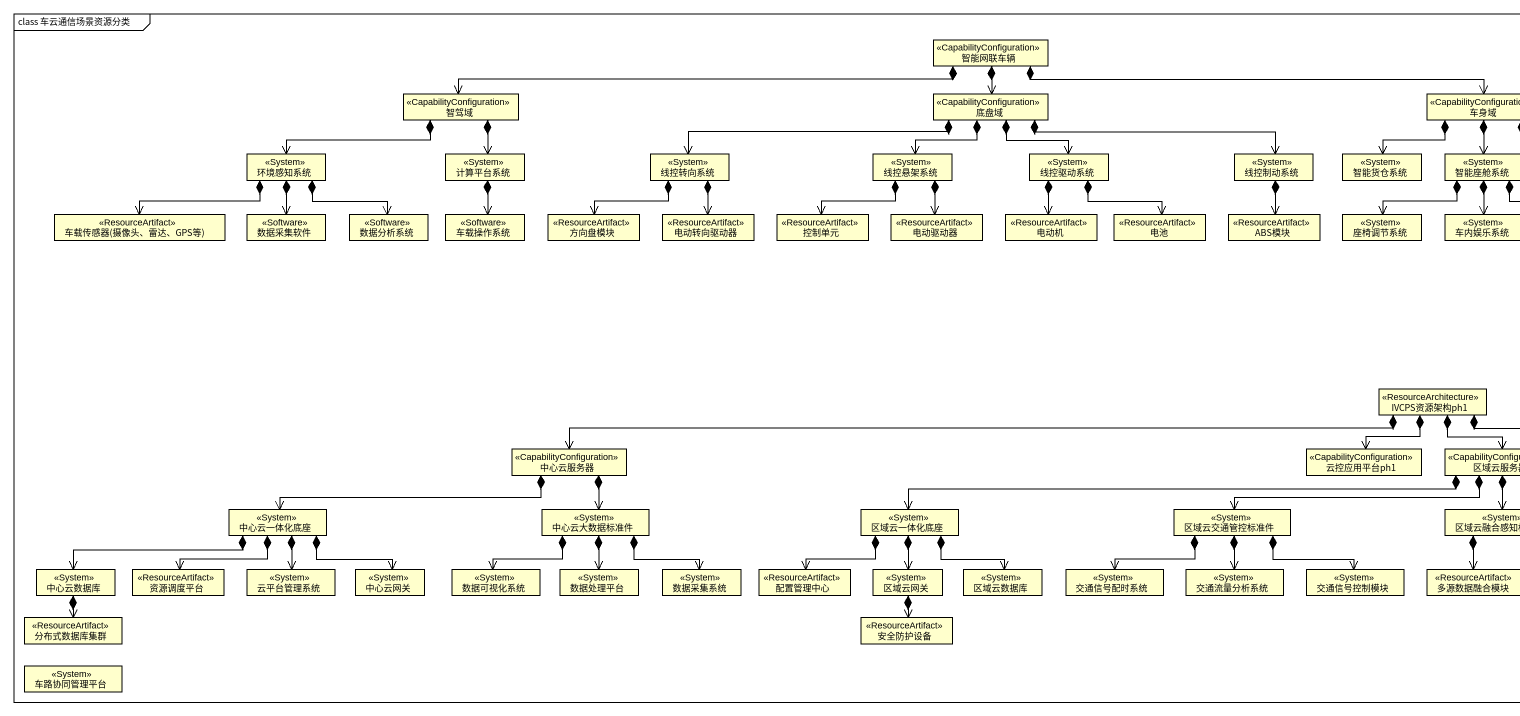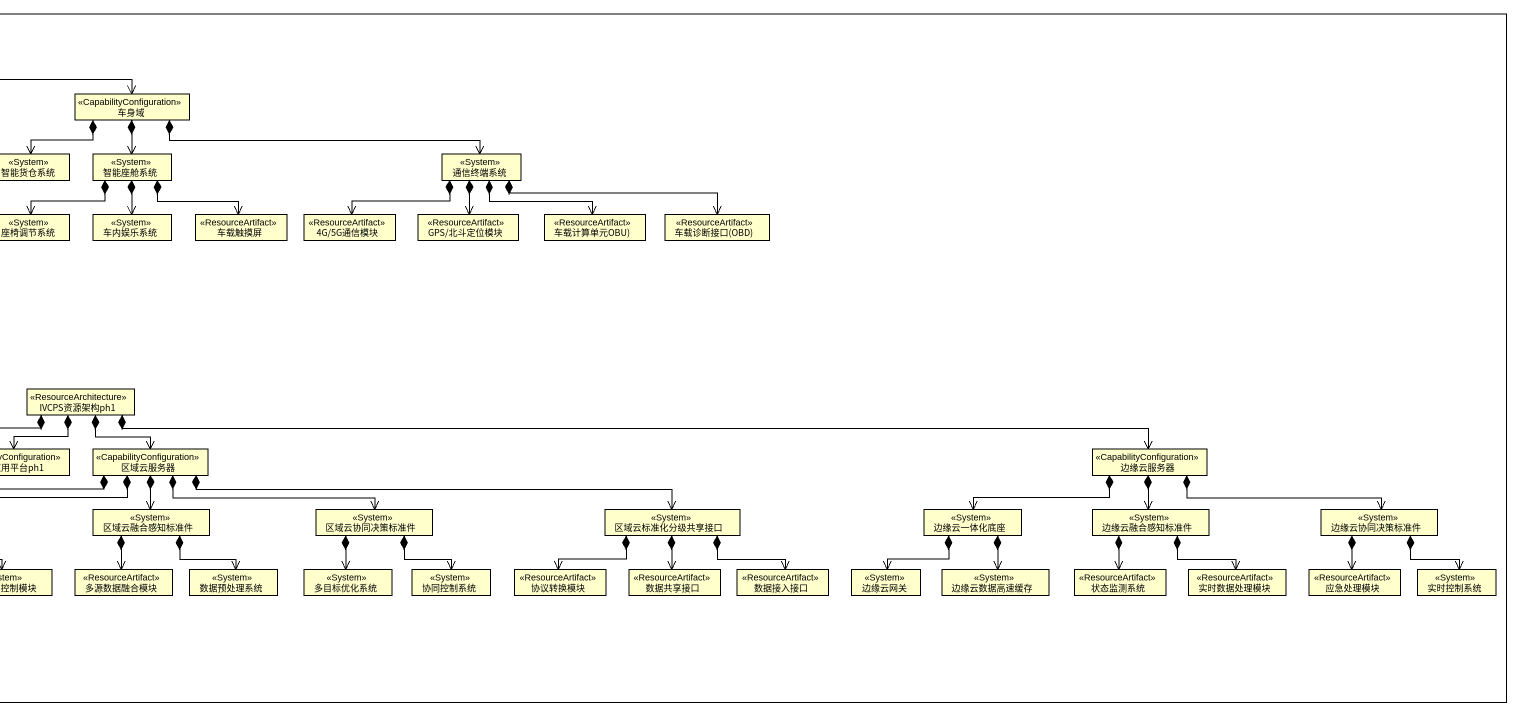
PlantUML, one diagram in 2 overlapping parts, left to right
@startuml
mainframe class 车云通信场景资源分类
hide circle
hide empty members
class 智能网联车辆 <<CapabilityConfiguration>>
class 智驾域 <<CapabilityConfiguration>>
class 底盘域 <<CapabilityConfiguration>>
class 车身域 <<CapabilityConfiguration>>
class 环境感知系统 <<System>>
class 计算平台系统 <<System>>
class 线控转向系统 <<System>>
class 线控悬架系统 <<System>>
class 线控驱动系统 <<System>>
class 线控制动系统 <<System>>
class 智能货仓系统 <<System>>
class 智能座舱系统 <<System>>
class 通信终端系统 <<System>>
class "车载传感器(摄像头、雷达、GPS等)" as 车载传感器_摄像头_雷达_GPS等 <<ResourceArtifact>>
class 数据采集软件 <<Software>>
class 数据分析系统 <<Software>>
class 车载操作系统 <<Software>>
class 方向盘模块 <<ResourceArtifact>>
class 电动转向驱动器 <<ResourceArtifact>>
class 控制单元 <<ResourceArtifact>>
class 电动驱动器 <<ResourceArtifact>>
class 电动机 <<ResourceArtifact>>
class 电池 <<ResourceArtifact>>
class ABS模块 <<ResourceArtifact>>
class 座椅调节系统 <<System>>
class 车内娱乐系统 <<System>>
class 车载触摸屏 <<ResourceArtifact>>
class "4G/5G通信模块" as c4G_5G通信模块 <<ResourceArtifact>>
class "GPS/北斗定位模块" as GPS_北斗定位模块 <<ResourceArtifact>>
class "车载计算单元OBU)" as 车载计算单元OBU <<ResourceArtifact>>
class "车载诊断接口(OBD)" as 车载诊断接口_OBD <<ResourceArtifact>>
class IVCPS资源架构ph1 <<ResourceArchitecture>>
class 中心云服务器 <<CapabilityConfiguration>>
class 云控应用平台ph1 <<CapabilityConfiguration>>
class 区域云服务器 <<CapabilityConfiguration>>
class 边缘云服务器 <<CapabilityConfiguration>>
class 中心云一体化底座 <<System>>
class 中心云大数据标准件 <<System>>
class 区域云一体化底座 <<System>>
class 区域云交通管控标准件 <<System>>
class 区域云融合感知标准件 <<System>>
class 区域云协同决策标准件 <<System>>
class 区域云标准化分级共享接口 <<System>>
class 边缘云一体化底座 <<System>>
class 边缘云融合感知标准件 <<System>>
class 边缘云协同决策标准件 <<System>>
class 中心云数据库 <<System>>
class 资源调度平台 <<ResourceArtifact>>
class 云平台管理系统 <<System>>
class 中心云网关 <<System>>
class 数据可视化系统 <<System>>
class 数据处理平台 <<System>>
class 数据采集系统 <<System>>
class 配置管理中心 <<ResourceArtifact>>
class 区域云网关 <<System>>
class 区域云数据库 <<System>>
class 交通信号配时系统 <<System>>
class 交通流量分析系统 <<System>>
class 交通信号控制模块 <<System>>
class 多源数据融合模块 <<ResourceArtifact>>
class 数据预处理系统 <<System>>
class 多目标优化系统 <<System>>
class 协同控制系统 <<System>>
class 协议转换模块 <<ResourceArtifact>>
class 数据共享接口 <<ResourceArtifact>>
class 数据接入接口 <<ResourceArtifact>>
class 边缘云网关 <<System>>
class 边缘云数据高速缓存 <<System>>
class 状态监测系统 <<ResourceArtifact>>
class 实时数据处理模块 <<ResourceArtifact>>
class 应急处理模块 <<ResourceArtifact>>
class 实时控制系统 <<System>>
class 分布式数据库集群 <<ResourceArtifact>>
class 安全防护设备 <<ResourceArtifact>>
class 车路协同管理平台 <<System>>
智能网联车辆 *-left-> 智驾域
智能网联车辆 *--> 底盘域
智能网联车辆 *-right-> 车身域
智驾域 *-left-> 环境感知系统
智驾域 *--> 计算平台系统
底盘域 *-left-> 线控转向系统
底盘域 *--> 线控悬架系统
底盘域 *--> 线控驱动系统
底盘域 *-right-> 线控制动系统
车身域 *-left-> 智能货仓系统
车身域 *--> 智能座舱系统
车身域 *-right-> 通信终端系统
环境感知系统 *-left-> 车载传感器_摄像头_雷达_GPS等
环境感知系统 *--> 数据采集软件
环境感知系统 *-right-> 数据分析系统
计算平台系统 *--> 车载操作系统
线控转向系统 *--> 方向盘模块
线控转向系统 *--> 电动转向驱动器
线控悬架系统 *--> 控制单元
线控悬架系统 *--> 电动驱动器
线控驱动系统 *--> 电动机
线控驱动系统 *--> 电池
线控制动系统 *--> ABS模块
智能座舱系统 *-left-> 座椅调节系统
智能座舱系统 *--> 车内娱乐系统
智能座舱系统 *-right-> 车载触摸屏
通信终端系统 *-left-> c4G_5G通信模块
通信终端系统 *--> GPS_北斗定位模块
通信终端系统 *-right-> 车载计算单元OBU
通信终端系统 *-right-> 车载诊断接口_OBD
IVCPS资源架构ph1 *-left-> 中心云服务器
IVCPS资源架构ph1 *--> 云控应用平台ph1
IVCPS资源架构ph1 *--> 区域云服务器
IVCPS资源架构ph1 *-right-> 边缘云服务器
中心云服务器 *-left-> 中心云一体化底座
中心云服务器 *--> 中心云大数据标准件
区域云服务器 *-left-> 区域云一体化底座
区域云服务器 *-left-> 区域云交通管控标准件
区域云服务器 *--> 区域云融合感知标准件
区域云服务器 *-right-> 区域云协同决策标准件
区域云服务器 *-right-> 区域云标准化分级共享接口
边缘云服务器 *-left-> 边缘云一体化底座
边缘云服务器 *--> 边缘云融合感知标准件
边缘云服务器 *-right-> 边缘云协同决策标准件
中心云一体化底座 *-left-> 中心云数据库
中心云一体化底座 *--> 资源调度平台
中心云一体化底座 *--> 云平台管理系统
中心云一体化底座 *-right-> 中心云网关
中心云大数据标准件 *--> 数据可视化系统
中心云大数据标准件 *--> 数据处理平台
中心云大数据标准件 *-right-> 数据采集系统
区域云一体化底座 *-left-> 配置管理中心
区域云一体化底座 *--> 区域云网关
区域云一体化底座 *--> 区域云数据库
区域云交通管控标准件 *-left-> 交通信号配时系统
区域云交通管控标准件 *--> 交通流量分析系统
区域云交通管控标准件 *-right-> 交通信号控制模块
区域云融合感知标准件 *--> 多源数据融合模块
区域云融合感知标准件 *--> 数据预处理系统
区域云协同决策标准件 *--> 多目标优化系统
区域云协同决策标准件 *--> 协同控制系统
区域云标准化分级共享接口 *-left-> 协议转换模块
区域云标准化分级共享接口 *--> 数据共享接口
区域云标准化分级共享接口 *-right-> 数据接入接口
边缘云一体化底座 *--> 边缘云网关
边缘云一体化底座 *--> 边缘云数据高速缓存
边缘云融合感知标准件 *--> 状态监测系统
边缘云融合感知标准件 *--> 实时数据处理模块
边缘云协同决策标准件 *--> 应急处理模块
边缘云协同决策标准件 *--> 实时控制系统
中心云数据库 *--> 分布式数据库集群
区域云网关 *--> 安全防护设备
@enduml
